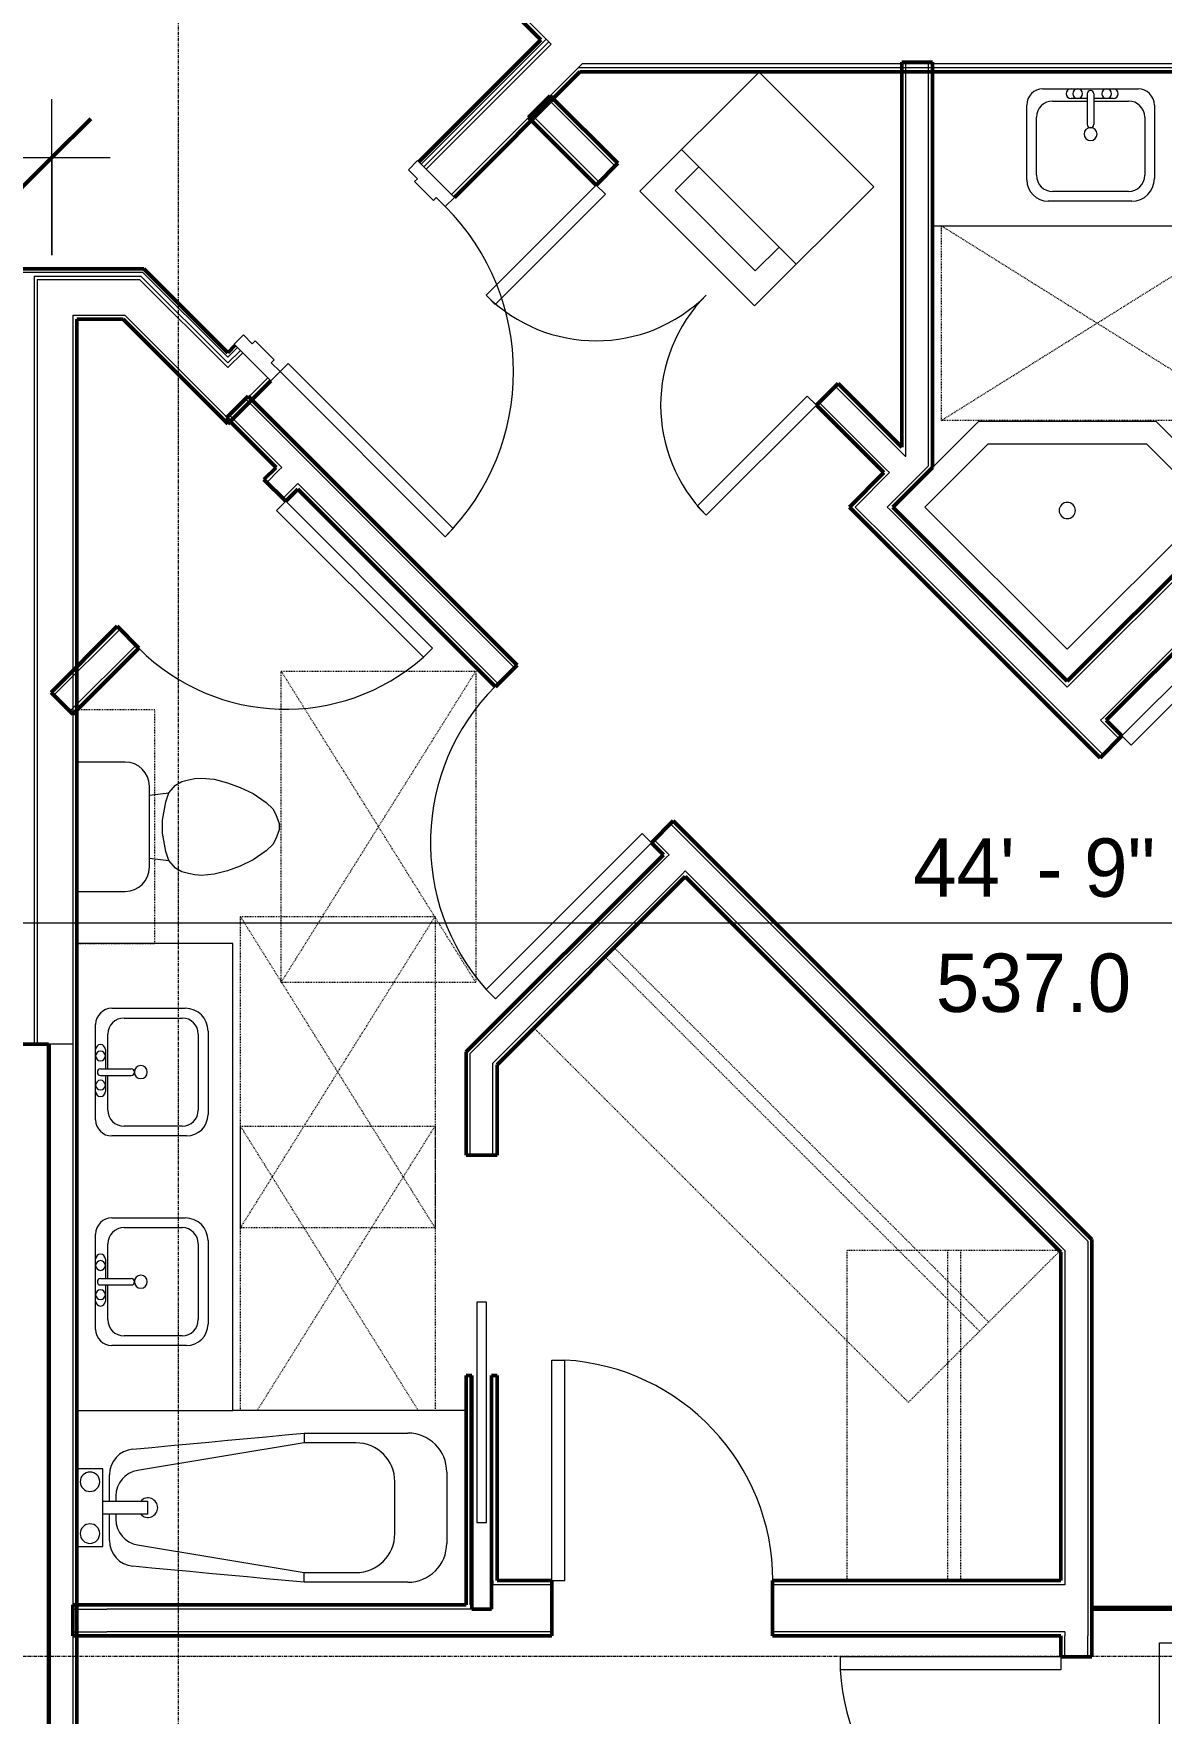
# Model space of a CAD drawing. Header units: inches. Extents: x -4266 to -1814, y 9706 to 12441.
# Drawn here: x -2522.6 to -2348.8, y 10158.4 to 10417.4 of the extents above; entities that cross this region are included whole.
import ezdxf

# ---------------------------------------------------------------- set-up
doc = ezdxf.new("R2010")
doc.units = ezdxf.units.IN
doc.header["$MEASUREMENT"] = 0
doc.linetypes.add('Dash', pattern=[0.25, 0.125, -0.125])
doc.linetypes.add('Grid Line 1_2_', pattern=[0.875, 0.5, -0.125, 0.125, -0.125])
for name, color, linetype, lineweight in [('A-ANNO-DIMS', 211, 'Continuous', 9), ('A-ANNO-DIMS-96', 211, 'Continuous', 9), ('A-AREA-1', 90, 'Continuous', 70), ('A-AREA-IDEN', 2, 'Continuous', 9), ('A-DOOR-1', 7, 'Continuous', 9), ('A-DOOR-2', 50, 'Continuous', 20), ('A-DOOR-8', 31, 'Continuous', 9), ('A-DOOR-9', 31, 'Continuous', 20), ('A-DOOR-FRAM', 31, 'Continuous', 20), ('A-GENM-HDLN-1', 7, 'Dash', 9), ('A-WALL', 113, 'Continuous', 13), ('A-WALL-3', 250, 'Continuous', 50), ('A-WALL-4', 10, 'Continuous', 13), ('A-WALL-9', 113, 'Continuous', 50), ('I-WALL-3', 2, 'Continuous', 50), ('P-SANR-FIXT-2', 7, 'Continuous', 9), ('Q-CASE-2', 7, 'Continuous', 9), ('Q-CASE-HDLN-1', 7, 'Dash', 9), ('S-GRID-1', 1, 'Grid Line 1_2_', 9)]:
    doc.layers.add(name, color=color, linetype=linetype, lineweight=lineweight)
doc.styles.add('Century Gothic', font='ufonts.com_century-gothic.ttf', dxfattribs={"height": 9})
doc.dimstyles.new('OD__1_16__Tol__', dxfattribs={"dimscale": 12, "dimtxt": 9.397514, "dimasz": 1, "dimexe": 0.75, "dimexo": 0.5, "dimgap": 0.125, "dimtad": 1, "dimdec": 4, "dimrnd": 0.0625, "dimzin": 3, "dimdsep": 46, "dimlunit": 4, "dimtxsty": 'Century Gothic', "dimblk1": 'OBLIQUE', "dimblk2": 'OBLIQUE', "dimsah": 1, "dimcen": 0.09, "dimdle": 0.75, "dimazin": 0, "dimtfac": 1, "dimtdec": 4, "dimtix": 1, "dimtmove": 0, "dimatfit": 3, "dimfxl": 1, "dimtvp": 1, "dimtfill": 1, "dimfrac": 2, "dimtolj": 1, "dimtzin": 0, "dimarcsym": 2})

# ---------------------------------------------------------------- blocks, each defined once
blk = doc.blocks.new('DIMBLOCK11-FLOOR PLAN - 1ST FLOOR')
at = {"layer": 'A-ANNO-DIMS-96', "lineweight": 50}
for p, q in [((-2636.32, 10280.31), (-2630.32, 10286.31)), ((-2099.32, 10280.31), (-2093.32, 10286.31)), ((-2636.32, 10280.31), (-2642.32, 10274.31)), ((-2099.32, 10280.31), (-2105.32, 10274.31))]:
    blk.add_line(p, q, dxfattribs=at)
at = {"layer": 'A-ANNO-DIMS-96'}
for p, q in [((-2636.32, 10282.79), (-2636.32, 10271.31)), ((-2636.32, 10280.31), (-2636.32, 10282.79)), ((-2099.32, 10282.79), (-2099.32, 10271.31)), ((-2099.32, 10280.31), (-2099.32, 10282.79)), ((-2636.32, 10280.31), (-2090.32, 10280.31))]:
    blk.add_line(p, q, dxfattribs=at)
at = {"layer": 'A-ANNO-DIMS-96', "color": 0, "char_height": 9, "attachment_point": 1, "line_spacing_factor": 0.984502, "style": 'Century Gothic', "bg_fill": 3, "box_fill_scale": 1.25, "bg_fill_color": 256, "bg_fill_true_color": 13158600, "bg_fill_transparency": 0}
for s, insert, width in [('44\' - 9"', (-2387.07, 10293.34), 46.1821), ('537.0', (-2383.56, 10275.58), 37.7691)]:
    blk.add_mtext(s, dxfattribs=dict(at, insert=insert, width=width))
blk = doc.blocks.new('_Oblique')
at = {"color": 0, "linetype": 'ByBlock', "lineweight": -2}
blk.add_line((-0.5, -0.5), (0.5, 0.5), dxfattribs=at)
blk = doc.blocks.new('DIMBLOCK57-FLOOR PLAN - 1ST FLOOR')
at = {"layer": 'A-ANNO-DIMS-96'}
for p, q in [((-2636.32, 10383.29), (-2636.32, 10407.31)), ((-2519.82, 10383.29), (-2519.82, 10407.31)), ((-2636.32, 10398.31), (-2510.82, 10398.31)), ((-2636.32, 10398.31), (-2636.32, 10383.29)), ((-2519.82, 10398.31), (-2519.82, 10383.29))]:
    blk.add_line(p, q, dxfattribs=at)
at = {"layer": 'A-ANNO-DIMS-96', "lineweight": 50}
for p, q in [((-2636.32, 10398.31), (-2630.32, 10404.31)), ((-2519.82, 10398.31), (-2513.82, 10404.31)), ((-2636.32, 10398.31), (-2642.32, 10392.31)), ((-2519.82, 10398.31), (-2525.82, 10392.31))]:
    blk.add_line(p, q, dxfattribs=at)
at = {"layer": 'A-ANNO-DIMS-96', "color": 0, "char_height": 9, "attachment_point": 1, "line_spacing_factor": 0.984502, "style": 'Century Gothic', "bg_fill": 3, "box_fill_scale": 1.25, "bg_fill_color": 256, "bg_fill_true_color": 13158600, "bg_fill_transparency": 0}
for s, insert, width in [('9\' - 8 1/2"', (-2605.3, 10411.35), 65.3351), ('116.5', (-2593.81, 10393.58), 37.7691)]:
    blk.add_mtext(s, dxfattribs=dict(at, insert=insert, width=width))

msp = doc.modelspace()

# ---------------------------------------------------------------- linework, layer by layer
at = {"layer": 'A-AREA-1'}
msp.add_line((-2359.52374, 10174.64101), (-2305.47491, 10174.64101), dxfattribs=at)
at = {"layer": 'A-AREA-IDEN', "flags": 128}
msp.add_lwpolyline([(-2349.06733, 10169.28047), (-2266.56969, 10169.28047), (-2266.56969, 10147.78441), (-2349.06733, 10147.78441)], close=True, dxfattribs=at)
at = {"layer": 'A-DOOR-1'}
for centre, radius, start, end in [((-2435.91675, 10394.07546), 24, 225, 315), ((-2401.97562, 10360.13433), 24, 135, 225), ((-2483.76288, 10345.32687), 32.06659, 225, 311.4241295), ((-2442.74874, 10178.89101), 34.06659, 0, 86.634313), ((-2364.27374, 10167.14101), 34.06659, 183.365687, 270)]:
    msp.add_arc(centre, radius, start, end, dxfattribs=at)
at = {"layer": 'A-DOOR-2'}
for p, q in [((-2435.91675, 10394.07546), (-2452.88731, 10377.1049)), ((-2451.47309, 10375.69068), (-2434.50253, 10392.66125)), ((-2434.50253, 10392.66125), (-2435.91675, 10394.07546)), ((-2452.88731, 10377.1049), (-2451.47309, 10375.69068)), ((-2420.3604, 10344.57799), (-2403.38983, 10361.54855)), ((-2403.38983, 10361.54855), (-2401.97562, 10360.13433)), ((-2401.97562, 10360.13433), (-2418.94618, 10343.16377)), ((-2483.76288, 10345.32687), (-2485.17709, 10343.91265)), ((-2483.76288, 10345.32687), (-2461.13252, 10322.69651)), ((-2485.17709, 10343.91265), (-2462.54673, 10321.28229)), ((-2418.94618, 10343.16377), (-2420.3604, 10344.57799)), ((-2354.8676, 10309.13396), (-2330.82043, 10333.18113)), ((-2353.45339, 10307.71975), (-2329.40622, 10331.76692)), ((-2461.13252, 10322.69651), (-2462.54673, 10321.28229)), ((-2354.8676, 10309.13396), (-2353.45339, 10307.71975)), ((-2452.82374, 10221.84934), (-2454.32374, 10221.84934)), ((-2454.32374, 10221.84934), (-2454.32374, 10187.84934)), ((-2452.82374, 10187.84934), (-2452.82374, 10221.84934)), ((-2442.74874, 10212.89884), (-2440.74874, 10212.89884)), ((-2442.74874, 10178.89101), (-2442.74874, 10212.89884)), ((-2440.74874, 10178.89101), (-2440.74874, 10212.89884)), ((-2454.32374, 10187.84934), (-2452.82374, 10187.84934)), ((-2442.74874, 10178.89101), (-2440.74874, 10178.89101)), ((-2398.28157, 10167.14101), (-2398.28157, 10165.14101)), ((-2364.27374, 10167.14101), (-2398.28157, 10167.14101)), ((-2364.27374, 10167.14101), (-2364.27374, 10165.14101)), ((-2364.27374, 10165.14101), (-2398.28157, 10165.14101))]:
    msp.add_line(p, q, dxfattribs=at)
at = {"layer": 'A-DOOR-8'}
msp.add_arc((-2484.64832, 10365.31965), 36, 315, 45, dxfattribs=at)
at = {"layer": 'A-DOOR-9'}
for p, q in [((-2483.41088, 10366.55709), (-2484.64832, 10365.31965)), ((-2457.95504, 10341.10124), (-2483.41088, 10366.55709)), ((-2484.64832, 10365.31965), (-2459.19248, 10339.86381)), ((-2459.19248, 10339.86381), (-2457.95504, 10341.10124))]:
    msp.add_line(p, q, dxfattribs=at)
at = {"layer": 'A-DOOR-FRAM'}
for p, q in [((-2463.43512, 10397.84656), (-2464.84933, 10396.43235)), ((-2457.77826, 10392.18971), (-2463.43512, 10397.84656)), ((-2464.84933, 10396.43235), (-2463.47931, 10395.06233)), ((-2463.47931, 10395.06233), (-2463.92125, 10394.62039)), ((-2463.92125, 10394.62039), (-2461.00444, 10391.70357)), ((-2461.00444, 10391.70357), (-2460.5625, 10392.14551)), ((-2460.5625, 10392.14551), (-2459.19248, 10390.77549)), ((-2459.19248, 10390.77549), (-2457.77826, 10392.18971)), ((-2490.30518, 10370.9765), (-2491.71939, 10369.56229)), ((-2491.71939, 10369.56229), (-2486.06254, 10363.90544)), ((-2488.93516, 10369.60648), (-2490.30518, 10370.9765)), ((-2488.49321, 10370.04843), (-2488.93516, 10369.60648)), ((-2485.5764, 10367.13161), (-2488.49321, 10370.04843)), ((-2486.01834, 10366.68967), (-2485.5764, 10367.13161)), ((-2484.64832, 10365.31965), (-2486.01834, 10366.68967)), ((-2486.06254, 10363.90544), (-2484.64832, 10365.31965))]:
    msp.add_line(p, q, dxfattribs=at)
at = {"layer": 'A-GENM-HDLN-1'}
for p, q in [((-2382.68824, 10387.7894), (-2334.68824, 10357.7894)), ((-2382.68824, 10357.7894), (-2334.68824, 10387.7894)), ((-2382.68824, 10357.7894), (-2382.68824, 10387.7894)), ((-2334.68824, 10357.7894), (-2382.68824, 10357.7894)), ((-2484.47252, 10319.14101), (-2454.47252, 10319.14101)), ((-2463.34716, 10205.14101), (-2490.74874, 10248.98353)), ((-2490.74874, 10205.14101), (-2490.74874, 10248.98353)), ((-2490.74874, 10248.98353), (-2460.74874, 10248.98353)), ((-2488.15031, 10205.14101), (-2460.74874, 10248.98353)), ((-2460.74874, 10248.98353), (-2460.74874, 10205.14101)), ((-2460.74874, 10233.29849), (-2490.74874, 10233.29849))]:
    msp.add_line(p, q, dxfattribs=at)
at = {"layer": 'A-WALL'}
for p, q in [((-2442.84063, 10415.7894), (-2462.10929, 10435.05806)), ((-2462.90479, 10397.31623), (-2443.63613, 10416.58489)), ((-2462.46285, 10396.87429), (-2443.19419, 10416.14295)), ((-2462.10929, 10396.52074), (-2442.84063, 10415.7894)), ((-2458.22021, 10392.63165), (-2438.06246, 10412.7894)), ((-2105.82374, 10412.7894), (-2438.06246, 10412.7894)), ((-2105.82374, 10412.1644), (-2438.68746, 10412.1644)), ((-2639.69874, 10380.6644), (-2505.8267, 10380.6644)), ((-2522.57374, 10380.0394), (-2522.57374, 10261.5894)), ((-2522.57374, 10380.0394), (-2506.08558, 10380.0394)), ((-2522.07374, 10379.5394), (-2522.07374, 10261.5894)), ((-2522.07374, 10379.5394), (-2506.29269, 10379.5394)), ((-2506.29269, 10379.5394), (-2492.69166, 10365.93837)), ((-2506.08558, 10380.0394), (-2492.69166, 10366.64547)), ((-2505.8267, 10380.6644), (-2492.69166, 10367.52936)), ((-2516.57374, 10374.0394), (-2516.57374, 10017.0894)), ((-2516.57374, 10374.0394), (-2508.57086, 10374.0394)), ((-2508.57086, 10374.0394), (-2492.69166, 10358.16019)), ((-2492.69166, 10367.52936), (-2491.18906, 10369.03196)), ((-2492.69166, 10366.64547), (-2490.74712, 10368.59002)), ((-2492.69166, 10365.93837), (-2490.39356, 10368.23647)), ((-2486.50448, 10364.34738), (-2492.69166, 10358.16019)), ((-2516.57374, 10261.5894), (-2520.32374, 10261.5894)), ((-2520.07374, 10261.5894), (-2520.07374, 10017.0894))]:
    msp.add_line(p, q, dxfattribs=at)
at = {"layer": 'A-WALL-3'}
for p, q in [((-2388.81324, 10413.0394), (-2388.81324, 10353.68947)), ((-2384.06324, 10413.0394), (-2388.81324, 10413.0394)), ((-2384.06324, 10350.53446), (-2384.06324, 10413.0394)), ((-2442.98781, 10407.86404), (-2446.34657, 10404.50528)), ((-2432.55799, 10397.43422), (-2442.98781, 10407.86404)), ((-2446.34657, 10404.50528), (-2435.91675, 10394.07546)), ((-2435.91675, 10394.07546), (-2432.55799, 10397.43422)), ((-2398.61686, 10363.49309), (-2401.97562, 10360.13433)), ((-2388.81324, 10353.68947), (-2398.61686, 10363.49309)), ((-2489.55434, 10361.54815), (-2492.91309, 10358.1894)), ((-2448.08148, 10320.0753), (-2489.55434, 10361.54815)), ((-2492.91309, 10358.1894), (-2485.26548, 10350.54178)), ((-2401.97562, 10360.13433), (-2391.57825, 10349.73697)), ((-2485.26548, 10350.54178), (-2487.12163, 10348.68562)), ((-2384.68824, 10349.90946), (-2384.06324, 10350.53446)), ((-2487.12163, 10348.68562), (-2483.76288, 10345.32687)), ((-2391.57825, 10349.73697), (-2396.88318, 10344.43203)), ((-2388.81324, 10345.78446), (-2384.68824, 10349.90946)), ((-2483.76288, 10345.32687), (-2481.90672, 10347.18302)), ((-2481.90672, 10347.18302), (-2451.44024, 10316.71654)), ((-2390.16567, 10344.43203), (-2388.81324, 10345.78446)), ((-2334.86484, 10345.99275), (-2363.29561, 10317.56197)), ((-2396.88318, 10344.43203), (-2396.44124, 10343.99009)), ((-2396.44124, 10343.99009), (-2393.52443, 10341.07328)), ((-2363.29561, 10317.56197), (-2390.16567, 10344.43203)), ((-2393.52443, 10341.07328), (-2358.22636, 10305.77521)), ((-2357.2852, 10311.55157), (-2327.59402, 10341.24275)), ((-2509.74905, 10326.05821), (-2519.94874, 10315.85852)), ((-2506.39029, 10322.69945), (-2509.74905, 10326.05821)), ((-2516.58998, 10312.49976), (-2506.39029, 10322.69945)), ((-2451.44024, 10316.71654), (-2448.08148, 10320.0753)), ((-2519.94874, 10315.85852), (-2516.58998, 10312.49976)), ((-2354.8676, 10309.13396), (-2357.2852, 10311.55157)), ((-2358.22636, 10305.77521), (-2354.8676, 10309.13396)), ((-2520.32374, 10261.5894), (-2640.32374, 10261.5894)), ((-2520.32374, 10253.5894), (-2520.32374, 10261.5894)), ((-2455.94874, 10260.41248), (-2455.94874, 10259.52859)), ((-2455.94874, 10259.52859), (-2455.94874, 10253.69496)), ((-2451.19874, 10244.51601), (-2451.19874, 10258.44496)), ((-2520.32374, 10021.5894), (-2520.32374, 10253.5894)), ((-2455.94874, 10253.69496), (-2455.94874, 10244.51601)), ((-2455.94874, 10244.51601), (-2451.19874, 10244.51601)), ((-2359.52374, 10230.63367), (-2359.52374, 10231.51755)), ((-2364.27374, 10229.55004), (-2364.27374, 10178.89101)), ((-2359.52374, 10224.80004), (-2359.52374, 10230.63367)), ((-2359.52374, 10170.39101), (-2359.52374, 10224.80004)), ((-2455.94874, 10210.51601), (-2455.94874, 10175.14101)), ((-2455.07374, 10210.51601), (-2455.94874, 10210.51601)), ((-2455.07374, 10175.14101), (-2455.07374, 10210.51601)), ((-2451.19874, 10210.51601), (-2452.07374, 10210.51601)), ((-2452.07374, 10210.51601), (-2452.07374, 10178.89101)), ((-2451.19874, 10178.89101), (-2451.19874, 10210.51601)), ((-2452.07374, 10178.89101), (-2452.07374, 10174.51601)), ((-2442.74874, 10178.89101), (-2451.19874, 10178.89101)), ((-2442.74874, 10170.39101), (-2442.74874, 10178.89101)), ((-2364.27374, 10178.89101), (-2408.74874, 10178.89101)), ((-2408.74874, 10178.89101), (-2408.74874, 10170.39101)), ((-2511.37374, 10175.14101), (-2516.57374, 10175.14101)), ((-2516.57374, 10175.14101), (-2516.57374, 10170.39101)), ((-2455.94874, 10175.14101), (-2511.37374, 10175.14101)), ((-2455.07374, 10174.51601), (-2455.07374, 10175.14101)), ((-2453.57374, 10174.51601), (-2455.07374, 10174.51601)), ((-2452.07374, 10174.51601), (-2453.57374, 10174.51601)), ((-2516.57374, 10170.39101), (-2511.37374, 10170.39101)), ((-2511.37374, 10170.39101), (-2453.57374, 10170.39101)), ((-2453.57374, 10170.39101), (-2442.74874, 10170.39101)), ((-2408.74874, 10170.39101), (-2364.27374, 10170.39101)), ((-2364.27374, 10170.39101), (-2364.27374, 10167.14101)), ((-2359.52374, 10167.14101), (-2359.52374, 10170.39101)), ((-2364.27374, 10167.14101), (-2359.52374, 10167.14101))]:
    msp.add_line(p, q, dxfattribs=at)
at = {"layer": 'A-WALL-4'}
for p, q in [((-2388.18824, 10368.02179), (-2388.18824, 10413.0394)), ((-2384.68824, 10371.52179), (-2384.68824, 10413.0394)), ((-2432.99993, 10396.99228), (-2443.42975, 10407.4221)), ((-2435.4748, 10394.5174), (-2445.90463, 10404.94723)), ((-2384.68824, 10355.74309), (-2384.68824, 10371.52179)), ((-2388.18824, 10352.24309), (-2388.18824, 10368.02179)), ((-2448.52343, 10319.63336), (-2489.99628, 10361.10621)), ((-2388.81324, 10352.80559), (-2399.0588, 10363.05115)), ((-2484.38159, 10350.54178), (-2492.47115, 10358.63134)), ((-2391.13631, 10350.17891), (-2401.53368, 10360.57628)), ((-2384.68824, 10350.79334), (-2384.68824, 10355.74309)), ((-2484.38159, 10350.54178), (-2484.82354, 10350.09984)), ((-2388.81324, 10352.80559), (-2388.21949, 10352.21184)), ((-2388.18824, 10352.24309), (-2388.21949, 10352.21184)), ((-2384.68824, 10350.79334), (-2388.18824, 10347.29334)), ((-2484.82354, 10350.09984), (-2486.67969, 10348.24368)), ((-2481.90672, 10348.06691), (-2482.34866, 10347.62496)), ((-2450.9983, 10317.15848), (-2481.90672, 10348.06691)), ((-2390.69437, 10349.73697), (-2395.9993, 10344.43203)), ((-2391.13631, 10350.17891), (-2390.69437, 10349.73697)), ((-2482.34866, 10347.62496), (-2484.20482, 10345.76881)), ((-2388.81324, 10346.66834), (-2391.04955, 10344.43203)), ((-2388.18824, 10347.29334), (-2388.81324, 10346.66834)), ((-2334.60595, 10345.36775), (-2362.85367, 10317.12003)), ((-2393.52443, 10341.95716), (-2395.9993, 10344.43203)), ((-2390.60761, 10343.99009), (-2391.04955, 10344.43203)), ((-2363.29561, 10316.67809), (-2390.60761, 10343.99009)), ((-2393.08248, 10341.51522), (-2393.52443, 10341.95716)), ((-2357.78441, 10306.21715), (-2393.08248, 10341.51522)), ((-2327.8529, 10341.86775), (-2357.72715, 10311.99351)), ((-2509.30711, 10325.61627), (-2519.50679, 10315.41658)), ((-2506.83223, 10323.14139), (-2517.03192, 10312.9417)), ((-2362.85367, 10317.12003), (-2363.29561, 10316.67809)), ((-2357.72715, 10311.99351), (-2358.16909, 10311.55157)), ((-2355.30954, 10308.69202), (-2358.16909, 10311.55157)), ((-2455.32374, 10255.20384), (-2455.32374, 10260.15359)), ((-2451.82374, 10257.81996), (-2451.82374, 10258.70384)), ((-2451.82374, 10244.51601), (-2451.82374, 10257.81996)), ((-2455.32374, 10254.31996), (-2455.32374, 10255.20384)), ((-2455.32374, 10244.51601), (-2455.32374, 10254.31996)), ((-2360.14874, 10231.25867), (-2360.14874, 10226.30892)), ((-2363.64874, 10229.80892), (-2363.64874, 10228.92504)), ((-2363.64874, 10228.92504), (-2363.64874, 10178.26601)), ((-2360.14874, 10226.30892), (-2360.14874, 10225.42504)), ((-2360.14874, 10225.42504), (-2360.14874, 10171.01601)), ((-2455.32374, 10175.14101), (-2455.32374, 10210.51601)), ((-2451.82374, 10178.89101), (-2451.82374, 10210.51601)), ((-2451.82374, 10178.89101), (-2451.82374, 10178.26601)), ((-2442.74874, 10178.26601), (-2451.82374, 10178.26601)), ((-2364.27374, 10178.26601), (-2408.74874, 10178.26601)), ((-2363.64874, 10178.26601), (-2364.27374, 10178.26601)), ((-2516.57374, 10174.51601), (-2511.37374, 10174.51601)), ((-2455.07374, 10174.51601), (-2511.37374, 10174.51601)), ((-2455.32374, 10175.14101), (-2455.07374, 10175.14101)), ((-2455.07374, 10175.14101), (-2455.32374, 10175.14101)), ((-2516.57374, 10171.01601), (-2511.37374, 10171.01601)), ((-2453.57374, 10171.01601), (-2511.37374, 10171.01601)), ((-2442.74874, 10171.01601), (-2453.57374, 10171.01601)), ((-2364.27374, 10171.01601), (-2408.74874, 10171.01601)), ((-2363.64874, 10171.01601), (-2364.27374, 10171.01601)), ((-2363.64874, 10171.01601), (-2363.64874, 10170.39101)), ((-2363.64874, 10167.14101), (-2363.64874, 10170.39101)), ((-2360.14874, 10171.01601), (-2360.14874, 10170.39101)), ((-2360.14874, 10167.14101), (-2360.14874, 10170.39101))]:
    msp.add_line(p, q, dxfattribs=at)
at = {"layer": 'A-WALL-9'}
for p, q in [((-2520.32374, 10261.5894), (-2520.32374, 10017.0894)), ((-2515.94874, 10017.0894), (-2515.94874, 10261.5894))]:
    msp.add_line(p, q, dxfattribs=at)
at = {"layer": 'I-WALL-3'}
for p, q in [((-2462.55123, 10434.61611), (-2444.43162, 10416.4965)), ((-2444.43162, 10416.4965), (-2463.25834, 10397.66978)), ((-2457.77826, 10392.18971), (-2438.42858, 10411.5394)), ((-2438.42858, 10411.5394), (-2105.82374, 10411.5394)), ((-2505.61959, 10381.1644), (-2640.19874, 10381.1644)), ((-2492.69166, 10368.23647), (-2505.61959, 10381.1644)), ((-2515.94874, 10261.5894), (-2515.94874, 10373.4144)), ((-2515.94874, 10373.4144), (-2508.82975, 10373.4144)), ((-2508.82975, 10373.4144), (-2492.69166, 10357.27631)), ((-2491.54261, 10369.38551), (-2492.69166, 10368.23647)), ((-2492.69166, 10357.27631), (-2486.06254, 10363.90544)), ((-2523.69874, 10261.5894), (-2520.32374, 10261.5894))]:
    msp.add_line(p, q, dxfattribs=at)
at = {"layer": 'P-SANR-FIXT-2'}
for p, q in [((-2429.17266, 10393.11701), (-2410.78788, 10411.50178)), ((-2393.11021, 10393.82411), (-2410.78788, 10411.50178)), ((-2367.04877, 10408.9144), (-2352.36373, 10408.9144)), ((-2367.04877, 10408.9144), (-2352.36373, 10408.9144)), ((-2362.70625, 10408.9144), (-2356.20625, 10408.9144)), ((-2360.20625, 10407.4144), (-2362.70625, 10407.4144)), ((-2360.20625, 10408.15059), (-2360.20625, 10403.41224)), ((-2359.20625, 10408.15059), (-2359.20625, 10403.41224)), ((-2356.20625, 10407.4144), (-2359.20625, 10407.4144)), ((-2369.54877, 10394.91243), (-2369.54877, 10406.4144)), ((-2369.54877, 10394.91243), (-2369.54877, 10406.4144)), ((-2365.54877, 10407.0394), (-2360.20625, 10407.0394)), ((-2359.20625, 10407.0394), (-2353.86373, 10407.0394)), ((-2349.86373, 10406.4144), (-2349.86373, 10395.09156)), ((-2349.86373, 10406.4144), (-2349.86373, 10395.09156)), ((-2368.04877, 10395.59156), (-2368.04877, 10404.5394)), ((-2351.36373, 10404.5394), (-2351.36373, 10395.59156)), ((-2422.74241, 10399.54726), (-2405.06474, 10381.86959)), ((-2420.09076, 10396.89561), (-2423.75887, 10393.22749)), ((-2411.49499, 10375.43934), (-2429.17266, 10393.11701)), ((-2423.75887, 10393.22749), (-2411.3845, 10380.85312)), ((-2393.11021, 10393.82411), (-2411.49499, 10375.43934)), ((-2353.86373, 10393.09156), (-2365.54877, 10393.09156)), ((-2353.36373, 10391.59156), (-2366.2279, 10391.59156)), ((-2353.36373, 10391.59156), (-2366.2279, 10391.59156)), ((-2411.3845, 10380.85312), (-2407.71639, 10384.52124)), ((-2376.99581, 10357.6019), (-2384.06324, 10350.53446)), ((-2349.59542, 10357.6019), (-2376.99581, 10357.6019)), ((-2336.42555, 10344.43203), (-2349.59542, 10357.6019)), ((-2375.54985, 10354.11104), (-2385.22886, 10344.43203)), ((-2351.04138, 10354.11104), (-2375.54985, 10354.11104)), ((-2341.36236, 10344.43203), (-2351.04138, 10354.11104)), ((-2385.22886, 10344.43203), (-2363.29561, 10322.49878)), ((-2363.29561, 10322.49878), (-2341.36236, 10344.43203)), ((-2508.52252, 10305.11723), (-2515.94874, 10305.11723)), ((-2501.77252, 10300.35039), (-2500.77252, 10301.54214)), ((-2500.77252, 10301.54214), (-2499.77252, 10302.1089)), ((-2499.77252, 10302.1089), (-2498.77252, 10302.37685)), ((-2498.77252, 10302.37685), (-2497.76871, 10302.55385)), ((-2497.76871, 10302.55385), (-2496.77252, 10302.64101)), ((-2496.77252, 10302.64101), (-2494.78013, 10302.46669)), ((-2494.78013, 10302.46669), (-2492.77252, 10301.92876)), ((-2492.77252, 10301.92876), (-2490.77252, 10301.20082)), ((-2490.77252, 10301.20082), (-2488.77252, 10300.2682)), ((-2504.79629, 10300.00267), (-2501.77252, 10300.35039)), ((-2502.27252, 10298.97665), (-2501.77252, 10300.35039)), ((-2488.77252, 10300.2682), (-2486.77252, 10298.88077)), ((-2486.77252, 10298.88077), (-2485.77252, 10297.88077)), ((-2485.77252, 10297.88077), (-2485.27252, 10297.01474)), ((-2513.07374, 10254.29849), (-2513.07374, 10260.79849)), ((-2511.57374, 10260.79849), (-2511.57374, 10257.79849)), ((-2512.30993, 10257.79849), (-2507.57158, 10257.79849)), ((-2512.30993, 10256.79849), (-2507.57158, 10256.79849)), ((-2511.57374, 10256.79849), (-2511.57374, 10254.29849)), ((-2511.19874, 10251.45597), (-2511.19874, 10256.79849)), ((-2499.07177, 10247.45597), (-2510.57374, 10247.45597)), ((-2499.07177, 10247.45597), (-2510.57374, 10247.45597)), ((-2499.7509, 10248.95597), (-2508.69874, 10248.95597)), ((-2510.57374, 10234.82605), (-2499.2509, 10234.82605)), ((-2510.57374, 10234.82605), (-2499.2509, 10234.82605)), ((-2513.07374, 10217.64101), (-2513.07374, 10232.32605)), ((-2513.07374, 10217.64101), (-2513.07374, 10232.32605)), ((-2508.69874, 10233.32605), (-2499.7509, 10233.32605)), ((-2495.7509, 10231.32605), (-2495.7509, 10218.46187)), ((-2495.7509, 10231.32605), (-2495.7509, 10218.46187)), ((-2511.19874, 10225.48353), (-2511.19874, 10230.82605)), ((-2497.2509, 10230.82605), (-2497.2509, 10219.14101)), ((-2513.07374, 10221.98353), (-2513.07374, 10228.48353)), ((-2511.57374, 10228.48353), (-2511.57374, 10225.48353)), ((-2512.30993, 10225.48353), (-2507.57158, 10225.48353)), ((-2512.30993, 10224.48353), (-2507.57158, 10224.48353)), ((-2511.57374, 10224.48353), (-2511.57374, 10221.98353)), ((-2511.19874, 10219.14101), (-2511.19874, 10224.48353)), ((-2499.7509, 10216.64101), (-2508.69874, 10216.64101)), ((-2499.07177, 10215.14101), (-2510.57374, 10215.14101)), ((-2499.07177, 10215.14101), (-2510.57374, 10215.14101)), ((-2455.94874, 10205.14101), (-2491.94874, 10205.14101)), ((-2480.94874, 10200.14101), (-2506.60357, 10195.88363)), ((-2480.94874, 10201.64101), (-2464.94874, 10201.64101)), ((-2480.94874, 10201.64101), (-2480.94874, 10200.14101)), ((-2472.94874, 10200.14101), (-2480.94874, 10200.14101)), ((-2511.94874, 10196.14101), (-2515.94874, 10196.14101)), ((-2511.94874, 10191.14101), (-2511.94874, 10196.14101)), ((-2510.94874, 10191.14101), (-2510.94874, 10195.18597)), ((-2458.94874, 10195.64101), (-2458.94874, 10184.64101)), ((-2466.94874, 10186.14101), (-2466.94874, 10194.14101)), ((-2511.94874, 10189.14101), (-2511.94874, 10191.14101)), ((-2511.94874, 10191.14101), (-2505.01124, 10191.14101)), ((-2509.94874, 10191.9376), (-2509.94874, 10191.14101)), ((-2505.01124, 10189.14101), (-2505.01124, 10191.14101)), ((-2511.94874, 10184.14101), (-2511.94874, 10189.14101)), ((-2505.01124, 10189.14101), (-2511.94874, 10189.14101)), ((-2510.94874, 10185.09605), (-2510.94874, 10189.14101)), ((-2509.94874, 10189.14101), (-2509.94874, 10188.34442)), ((-2515.94874, 10184.14101), (-2511.94874, 10184.14101)), ((-2506.60357, 10184.39838), (-2480.94874, 10180.14101)), ((-2480.94874, 10178.64101), (-2480.94874, 10180.14101)), ((-2480.94874, 10180.14101), (-2472.94874, 10180.14101)), ((-2464.94874, 10178.64101), (-2480.94874, 10178.64101))]:
    msp.add_line(p, q, dxfattribs=at)
at = {"layer": 'P-SANR-FIXT-2', "flags": 128}
for points in [[(-2507.3221, 10199.1685), (-2504.39173, 10199.44323), (-2501.46135, 10199.71795), (-2498.53098, 10199.99267), (-2495.6006, 10200.26739), (-2492.67023, 10200.54212), (-2489.73986, 10200.81684), (-2486.80948, 10201.09156), (-2483.87911, 10201.36628), (-2480.94874, 10201.64101)], [(-2480.94874, 10178.64101), (-2483.87911, 10178.91573), (-2486.80948, 10179.19045), (-2489.73986, 10179.46517), (-2492.67023, 10179.7399), (-2495.6006, 10180.01462), (-2498.53098, 10180.28934), (-2501.46135, 10180.56406), (-2504.39173, 10180.83879), (-2507.3221, 10181.11351)]]:
    msp.add_lwpolyline(points, dxfattribs=at)
at = {"layer": 'P-SANR-FIXT-2'}
for centre, radius, start, end in [((-2367.04877, 10406.4144), 2.5, 90, 180), ((-2367.04877, 10406.4144), 2.5, 90, 180), ((-2362.70625, 10408.1644), 0.75, 90, 270), ((-2361.70625, 10408.1644), 0.75, 0, 180), ((-2361.70625, 10408.1644), 0.75, 180, 0), ((-2359.70625, 10408.15059), 0.5, 0, 180), ((-2357.20625, 10408.1644), 0.75, 0, 180), ((-2357.20625, 10408.1644), 0.75, 180, 0), ((-2356.20625, 10408.1644), 0.75, 270, 90), ((-2352.36373, 10406.4144), 2.5, 0, 90), ((-2352.36373, 10406.4144), 2.5, 0, 90), ((-2365.54877, 10404.5394), 2.5, 90, 180), ((-2353.86373, 10404.5394), 2.5, 0, 90), ((-2359.70625, 10401.94706), 1, 0, 180), ((-2359.70625, 10403.41224), 0.5, 180, 0), ((-2359.70625, 10401.94706), 1, 180, 0), ((-2366.2279, 10394.91243), 3.32087, 180, 270), ((-2366.2279, 10394.91243), 3.32087, 180, 270), ((-2365.54877, 10395.59156), 2.5, 180, 270), ((-2353.86373, 10395.59156), 2.5, 270, 0), ((-2353.36373, 10395.09156), 3.5, 270, 0), ((-2353.36373, 10395.09156), 3.5, 270, 0), ((-2363.29561, 10343.9017), 1.25, 315, 135), ((-2363.29561, 10343.9017), 1.25, 135, 315), ((-2508.52252, 10301.39101), 3.72622, 0, 90), ((-2512.32374, 10260.79849), 0.75, 0, 180), ((-2512.32374, 10259.79849), 0.75, 90, 270), ((-2512.32374, 10259.79849), 0.75, 270, 90), ((-2512.30993, 10257.29849), 0.5, 90, 270), ((-2507.57158, 10257.29849), 0.5, 270, 90), ((-2506.1064, 10257.29849), 1, 90, 270), ((-2506.1064, 10257.29849), 1, 270, 90), ((-2512.32374, 10255.29849), 0.75, 90, 270), ((-2512.32374, 10255.29849), 0.75, 270, 90), ((-2512.32374, 10254.29849), 0.75, 180, 0), ((-2510.57374, 10249.95597), 2.5, 180, 270), ((-2510.57374, 10249.95597), 2.5, 180, 270), ((-2508.69874, 10251.45597), 2.5, 180, 270), ((-2499.7509, 10251.45597), 2.5, 270, 0), ((-2499.07177, 10250.77684), 3.32087, 270, 0), ((-2499.07177, 10250.77684), 3.32087, 270, 0), ((-2510.57374, 10232.32605), 2.5, 90, 180), ((-2510.57374, 10232.32605), 2.5, 90, 180), ((-2499.2509, 10231.32605), 3.5, 0, 90), ((-2499.2509, 10231.32605), 3.5, 0, 90), ((-2508.69874, 10230.82605), 2.5, 90, 180), ((-2499.7509, 10230.82605), 2.5, 0, 90), ((-2512.32374, 10228.48353), 0.75, 0, 180), ((-2512.32374, 10227.48353), 0.75, 90, 270), ((-2512.32374, 10227.48353), 0.75, 270, 90), ((-2506.1064, 10224.98353), 1, 90, 270), ((-2506.1064, 10224.98353), 1, 270, 90), ((-2512.32374, 10222.98353), 0.75, 90, 270), ((-2512.30993, 10224.98353), 0.5, 90, 270), ((-2512.32374, 10222.98353), 0.75, 270, 90), ((-2507.57158, 10224.98353), 0.5, 270, 90), ((-2512.32374, 10221.98353), 0.75, 180, 0), ((-2508.69874, 10219.14101), 2.5, 180, 270), ((-2499.7509, 10219.14101), 2.5, 270, 0), ((-2499.07177, 10218.46187), 3.32087, 270, 0), ((-2499.07177, 10218.46187), 3.32087, 270, 0), ((-2510.57374, 10217.64101), 2.5, 180, 270), ((-2510.57374, 10217.64101), 2.5, 180, 270), ((-2472.94874, 10194.14101), 6, 0, 90), ((-2464.94874, 10195.64101), 6, 0, 90), ((-2506.94874, 10195.18597), 4, 95.355825, 180), ((-2513.94874, 10194.14101), 1.5, 0, 180), ((-2505.94874, 10191.9376), 4, 99.4222692, 180), ((-2513.94874, 10194.14101), 1.5, 180, 0), ((-2505.01124, 10190.14101), 1.5, 0, 137.9289322), ((-2505.01124, 10190.14101), 1.5, 222.0710678, 0), ((-2513.94874, 10186.14101), 1.5, 0, 180), ((-2505.94874, 10188.34442), 4, 180, 260.5777308), ((-2513.94874, 10186.14101), 1.5, 180, 0), ((-2506.94874, 10185.09605), 4, 180, 264.644175), ((-2472.94874, 10186.14101), 6, 270, 0), ((-2464.94874, 10184.64101), 6, 270, 0)]:
    msp.add_arc(centre, radius, start, end, dxfattribs=at)
at = {"layer": 'Q-CASE-2'}
for p, q in [((-2384.06324, 10387.7894), (-2336.06324, 10387.7894)), ((-2515.94874, 10205.14101), (-2491.94874, 10205.14101))]:
    msp.add_line(p, q, dxfattribs=at)
at = {"layer": 'Q-CASE-HDLN-1'}
for p, q in [((-2503.94874, 10313.14101), (-2515.94874, 10313.14101)), ((-2364.27374, 10229.81161), (-2397.27374, 10229.81161)), ((-2397.27374, 10229.81161), (-2397.27374, 10178.89101)), ((-2387.77966, 10206.38691), (-2364.44514, 10229.72144)), ((-2381.77374, 10229.81161), (-2381.77374, 10178.89101)), ((-2379.77374, 10229.81161), (-2379.77374, 10178.89101)), ((-2364.27374, 10178.89101), (-2364.27374, 10229.81161)), ((-2397.27374, 10178.89101), (-2364.27374, 10178.89101))]:
    msp.add_line(p, q, dxfattribs=at)
at = {"layer": 'S-GRID-1'}
msp.add_line((-1814.20638, 10167.1894), (-4168.71446, 10167.1894), dxfattribs=at)

# ---------------------------------------------------------------- next in the draw order: dimensions: what is measured, and where the dimension line sits
at = {"layer": 'A-ANNO-DIMS'}
for base, p1, p2, override, picture, middle in [((-2519.82374, 10398.31024), (-2636.32374, 10377.2894), (-2519.82374, 10377.2894), {"dimpost": '<>\\X', "dimfxl": 116.5}, 'DIMBLOCK57-FLOOR PLAN - 1ST FLOOR', (-2578.07374, 10398.31024)), ((-2099.32374, 10280.30762), (-2636.32374, 10288.7929), (-2099.32374, 10288.7929), {"dimpost": '<>\\X', "dimfxl": 537}, 'DIMBLOCK11-FLOOR PLAN - 1ST FLOOR', (-2367.82374, 10280.30762))]:
    dim = msp.add_linear_dim(base=base, p1=p1, p2=p2, dimstyle='OD__1_16__Tol__', override=override, dxfattribs=at)
    dim.commit()
    dim.dimension.update_dxf_attribs({"geometry": picture, "text_midpoint": middle})

# ---------------------------------------------------------------- next in the draw order: linework, layer by layer
at = {"layer": 'A-DOOR-1'}
msp.add_arc((-2427.39861, 10292.67491), 34.06659, 135, 221.634313, dxfattribs=at)
at = {"layer": 'A-DOOR-2'}
for p, q in [((-2428.81282, 10294.08913), (-2452.85999, 10270.04196)), ((-2427.39861, 10292.67491), (-2428.81282, 10294.08913)), ((-2427.39861, 10292.67491), (-2451.44578, 10268.62774)), ((-2451.44578, 10268.62774), (-2452.85999, 10270.04196))]:
    msp.add_line(p, q, dxfattribs=at)
at = {"layer": 'A-GENM-HDLN-1'}
for p, q in [((-2484.47252, 10271.14101), (-2454.47252, 10319.14101)), ((-2454.47252, 10271.14101), (-2484.47252, 10319.14101)), ((-2484.47252, 10271.14101), (-2484.47252, 10319.14101)), ((-2454.47252, 10319.14101), (-2454.47252, 10271.14101)), ((-2490.74874, 10233.29849), (-2460.74874, 10281.29849)), ((-2460.74874, 10233.29849), (-2490.74874, 10281.29849)), ((-2490.74874, 10233.29849), (-2490.74874, 10281.29849)), ((-2490.74874, 10281.29849), (-2460.74874, 10281.29849)), ((-2460.74874, 10281.29849), (-2460.74874, 10233.29849)), ((-2454.47252, 10271.14101), (-2484.47252, 10271.14101))]:
    msp.add_line(p, q, dxfattribs=at)
at = {"layer": 'A-WALL-3'}
for p, q in [((-2424.03985, 10296.03367), (-2427.39861, 10292.67491)), ((-2359.52374, 10231.51755), (-2424.03985, 10296.03367)), ((-2425.54246, 10290.81876), (-2455.94874, 10260.41248)), ((-2427.39861, 10292.67491), (-2425.54246, 10290.81876)), ((-2451.19874, 10258.44496), (-2422.1837, 10287.46)), ((-2422.1837, 10287.46), (-2364.27374, 10229.55004))]:
    msp.add_line(p, q, dxfattribs=at)
at = {"layer": 'A-WALL-4'}
for p, q in [((-2360.14874, 10231.25867), (-2424.48179, 10295.59173)), ((-2424.65857, 10290.81876), (-2426.95667, 10293.11685)), ((-2424.65857, 10290.81876), (-2425.10051, 10290.37682)), ((-2455.32374, 10260.15359), (-2425.10051, 10290.37682)), ((-2422.1837, 10288.34388), (-2422.62564, 10287.90194)), ((-2363.64874, 10229.80892), (-2422.1837, 10288.34388)), ((-2451.82374, 10258.70384), (-2422.62564, 10287.90194))]:
    msp.add_line(p, q, dxfattribs=at)
at = {"layer": 'P-SANR-FIXT-2'}
for p, q in [((-2504.79629, 10288.89101), (-2504.79629, 10301.39101)), ((-2502.77252, 10296.14101), (-2502.27252, 10298.97665)), ((-2502.77252, 10294.14101), (-2502.77252, 10296.14101)), ((-2485.27252, 10297.01474), (-2484.77252, 10295.64101)), ((-2502.27252, 10291.30537), (-2502.77252, 10294.14101)), ((-2484.77252, 10294.64101), (-2485.27252, 10293.26727)), ((-2484.77252, 10295.64101), (-2484.77252, 10294.64101)), ((-2501.77252, 10289.93163), (-2502.27252, 10291.30537)), ((-2486.77252, 10291.40124), (-2488.77252, 10290.01381)), ((-2485.77252, 10292.40124), (-2486.77252, 10291.40124)), ((-2485.27252, 10293.26727), (-2485.77252, 10292.40124)), ((-2504.79629, 10290.27934), (-2501.77252, 10289.93163)), ((-2500.77252, 10288.73987), (-2501.77252, 10289.93163)), ((-2499.77252, 10288.17311), (-2500.77252, 10288.73987)), ((-2498.77252, 10287.90516), (-2499.77252, 10288.17311)), ((-2492.77252, 10288.35326), (-2494.78013, 10287.81532)), ((-2490.77252, 10289.0812), (-2492.77252, 10288.35326)), ((-2488.77252, 10290.01381), (-2490.77252, 10289.0812)), ((-2497.76871, 10287.72816), (-2498.77252, 10287.90516)), ((-2496.77252, 10287.64101), (-2497.76871, 10287.72816)), ((-2494.78013, 10287.81532), (-2496.77252, 10287.64101)), ((-2515.94874, 10285.16478), (-2508.52252, 10285.16478)), ((-2510.57374, 10267.14101), (-2499.2509, 10267.14101)), ((-2510.57374, 10267.14101), (-2499.2509, 10267.14101)), ((-2508.69874, 10265.64101), (-2499.7509, 10265.64101)), ((-2513.07374, 10249.95597), (-2513.07374, 10264.64101)), ((-2513.07374, 10249.95597), (-2513.07374, 10264.64101)), ((-2511.19874, 10257.79849), (-2511.19874, 10263.14101)), ((-2497.2509, 10263.14101), (-2497.2509, 10251.45597)), ((-2495.7509, 10263.64101), (-2495.7509, 10250.77684)), ((-2495.7509, 10263.64101), (-2495.7509, 10250.77684))]:
    msp.add_line(p, q, dxfattribs=at)
for centre, radius, start, end in [((-2508.52252, 10288.89101), 3.72622, 270, 0), ((-2510.57374, 10264.64101), 2.5, 90, 180), ((-2510.57374, 10264.64101), 2.5, 90, 180), ((-2508.69874, 10263.14101), 2.5, 90, 180), ((-2499.7509, 10263.14101), 2.5, 0, 90), ((-2499.2509, 10263.64101), 3.5, 0, 90), ((-2499.2509, 10263.64101), 3.5, 0, 90)]:
    msp.add_arc(centre, radius, start, end, dxfattribs=at)
at = {"layer": 'Q-CASE-2'}
for p, q in [((-2491.94874, 10277.14101), (-2515.94874, 10277.14101)), ((-2491.94874, 10205.14101), (-2491.94874, 10277.14101))]:
    msp.add_line(p, q, dxfattribs=at)
at = {"layer": 'Q-CASE-HDLN-1'}
for p, q in [((-2515.94874, 10313.14101), (-2515.94874, 10277.14101)), ((-2503.94874, 10277.14101), (-2503.94874, 10313.14101)), ((-2422.1837, 10287.46), (-2445.51822, 10264.12548)), ((-2364.44514, 10229.72144), (-2422.1837, 10287.46)), ((-2515.94874, 10277.14101), (-2503.94874, 10277.14101)), ((-2433.14385, 10276.49984), (-2375.40529, 10218.76128)), ((-2434.55807, 10275.08563), (-2376.8195, 10217.34707)), ((-2445.51822, 10264.12548), (-2387.77966, 10206.38691))]:
    msp.add_line(p, q, dxfattribs=at)
at = {"layer": 'S-GRID-1'}
msp.add_line((-2500.32374, 9836.17969), (-2500.32374, 12376.79045), dxfattribs=at)

doc.saveas('drawing.dxf')
